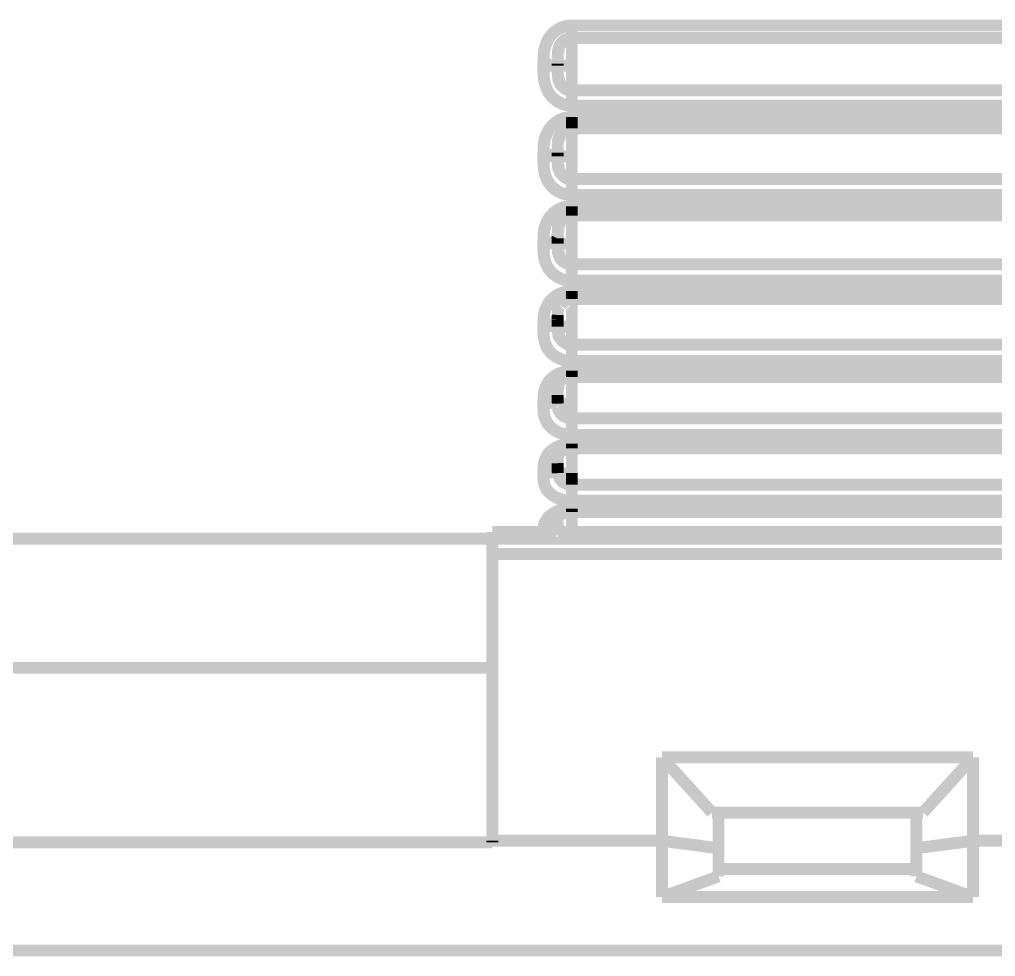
# Model space of a CAD drawing. Extents: x 0.54 to 10.46, y 0.74 to 7.76.
# Drawn here: x 7.1353 to 7.362, y 4.4788 to 4.6966 of the extents above; entities that cross this region are included whole.
import ezdxf

# ---------------------------------------------------------------- set-up
doc = ezdxf.new("R2010")
doc.units = 0
doc.layers.get('0').update_dxf_attribs({"linetype": 'CONTINUOUS'})

msp = doc.modelspace()

# ---------------------------------------------------------------- linework, layer by layer
at = {"color": 0, "const_width": 0.00278}
for points in [[(7.26361, 4.69521), (7.26329, 4.69521), (7.26313, 4.69515), (7.26281, 4.69515), (7.26264, 4.6951), (7.26247, 4.6951), (7.26232, 4.69504), (7.26215, 4.69504), (7.26183, 4.69493), (7.26167, 4.69493), (7.26156, 4.69488), (7.26139, 4.69482), (7.26124, 4.69472), (7.26107, 4.69467), (7.26096, 4.69461), (7.26079, 4.6945), (7.26047, 4.69439), (7.26036, 4.69428), (7.26025, 4.69422), (7.25993, 4.69401), (7.25971, 4.69379), (7.2596, 4.69374), (7.25944, 4.69363), (7.25933, 4.69353), (7.25922, 4.69336), (7.25879, 4.69293), (7.25868, 4.69276), (7.25846, 4.69254), (7.25836, 4.69239), (7.25831, 4.69228), (7.25819, 4.69211), (7.25814, 4.692), (7.25803, 4.69185), (7.25797, 4.69168), (7.25792, 4.69157), (7.25782, 4.6914), (7.25771, 4.69108), (7.25765, 4.69097), (7.25743, 4.69032), (7.25738, 4.69021), (7.25738, 4.69006), (7.25726, 4.68972), (7.25726, 4.68956), (7.25717, 4.68924), (7.25717, 4.68892), (7.25711, 4.68875), (7.25711, 4.68842), (7.25706, 4.68826), (7.25706, 4.68685), (7.257, 4.68668), (7.257, 4.68604), (7.25706, 4.68587)], [(7.3884, 4.69521), (7.26361, 4.69521)], [(7.26361, 4.69228), (7.26361, 4.69521)], [(7.26031, 4.68631), (7.26031, 4.68821), (7.26036, 4.68832), (7.26036, 4.68886), (7.26042, 4.68896), (7.26042, 4.68924), (7.26047, 4.68935), (7.26047, 4.68956), (7.26053, 4.68967), (7.26053, 4.68978), (7.26058, 4.68989), (7.26058, 4.68994), (7.26064, 4.69006), (7.26064, 4.69015), (7.26079, 4.69049), (7.26085, 4.69054), (7.26101, 4.69086), (7.26107, 4.69092), (7.26113, 4.69103), (7.26133, 4.69125), (7.26139, 4.69135), (7.2615, 4.6914), (7.26167, 4.69157), (7.26178, 4.69162), (7.26183, 4.69168), (7.26193, 4.69174), (7.26199, 4.69185), (7.26232, 4.692), (7.26243, 4.692), (7.26264, 4.69211), (7.26275, 4.69211), (7.26286, 4.69217), (7.26292, 4.69217), (7.26303, 4.69222), (7.26351, 4.69222), (7.26361, 4.69228)], [(7.3884, 4.69228), (7.26361, 4.69228)], [(7.26361, 4.69228), (7.26361, 4.68587)], [(7.25706, 4.68587), (7.257, 4.68571), (7.257, 4.68446), (7.25706, 4.68425), (7.25706, 4.68354), (7.25711, 4.68338), (7.25711, 4.683), (7.25717, 4.68283), (7.25717, 4.68267), (7.25722, 4.68251), (7.25722, 4.68229), (7.25732, 4.68197), (7.25732, 4.68181), (7.25738, 4.68158), (7.25771, 4.68061), (7.25782, 4.68044), (7.25792, 4.68012), (7.25814, 4.67979), (7.25819, 4.67964), (7.25831, 4.67953), (7.25851, 4.67919), (7.25862, 4.6791), (7.25885, 4.67876), (7.25933, 4.67828), (7.2595, 4.67817), (7.2596, 4.67806), (7.25976, 4.67796), (7.25988, 4.67785), (7.26036, 4.67751), (7.26047, 4.6774), (7.26069, 4.67736), (7.26079, 4.67725), (7.26096, 4.67719), (7.26118, 4.67708), (7.26133, 4.67703), (7.26144, 4.67697), (7.26167, 4.67692), (7.26215, 4.67676), (7.26237, 4.67676), (7.26253, 4.67671), (7.26269, 4.67671), (7.26292, 4.67665), (7.26307, 4.67665), (7.26324, 4.6766), (7.26361, 4.6766)], [(7.25706, 4.68587), (7.25814, 4.68587), (7.25819, 4.68593), (7.25896, 4.68593), (7.259, 4.68599), (7.25917, 4.68599), (7.25917, 4.68599), (7.25928, 4.68599), (7.25928, 4.68599), (7.25944, 4.68599), (7.25944, 4.68604), (7.25956, 4.68604), (7.25956, 4.68604), (7.25956, 4.68604), (7.2596, 4.68604), (7.2596, 4.68604), (7.2596, 4.68604), (7.25971, 4.68604), (7.25971, 4.68604), (7.25971, 4.68608), (7.25982, 4.68608), (7.25982, 4.68608), (7.25982, 4.68608), (7.25988, 4.68608), (7.25988, 4.68608), (7.25999, 4.68608), (7.25999, 4.68608), (7.26004, 4.68614), (7.26004, 4.68614), (7.26004, 4.68614), (7.26014, 4.68614), (7.26014, 4.68614), (7.26014, 4.68614), (7.26019, 4.68619), (7.26019, 4.68619), (7.26019, 4.68619), (7.26025, 4.68619), (7.26025, 4.68619), (7.26025, 4.68625), (7.26031, 4.68631), (7.26031, 4.68631)], [(7.26031, 4.68587), (7.26031, 4.68631)], [(7.26361, 4.68012), (7.26318, 4.68012), (7.26307, 4.68018), (7.26286, 4.68018), (7.26275, 4.68024), (7.26269, 4.68024), (7.26247, 4.68033), (7.26237, 4.68033), (7.26226, 4.68039), (7.26221, 4.68044), (7.26199, 4.68056), (7.26193, 4.68061), (7.26172, 4.68072), (7.26144, 4.68099), (7.26139, 4.6811), (7.26129, 4.68115), (7.26124, 4.68126), (7.26101, 4.68147), (7.26101, 4.68158), (7.26096, 4.68169), (7.2609, 4.68175), (7.26074, 4.68207), (7.26069, 4.68213), (7.26064, 4.68224), (7.26064, 4.68235), (7.26058, 4.68246), (7.26058, 4.68257), (7.26053, 4.68261), (7.26053, 4.68272), (7.26047, 4.68283), (7.26047, 4.68306), (7.26042, 4.68317), (7.26042, 4.68349), (7.26036, 4.6836), (7.26036, 4.68419), (7.26031, 4.68431), (7.26031, 4.68587)], [(7.26361, 4.68587), (7.26031, 4.68587)], [(7.26361, 4.68587), (7.26361, 4.68007)], [(7.26361, 4.6766), (7.26361, 4.68012)], [(7.26361, 4.68012), (7.3884, 4.68012)], [(7.26361, 4.6766), (7.3884, 4.6766)], [(7.26361, 4.67393), (7.26346, 4.67393), (7.26329, 4.67389), (7.26281, 4.67389), (7.26264, 4.67383), (7.26247, 4.67383), (7.26232, 4.67378), (7.26215, 4.67378), (7.26167, 4.67361), (7.26156, 4.67356), (7.26107, 4.67339), (7.26096, 4.67333), (7.26079, 4.67329), (7.26064, 4.67318), (7.26047, 4.67312), (7.26036, 4.67301), (7.26025, 4.67296), (7.25993, 4.67275), (7.25982, 4.67269), (7.2596, 4.67247), (7.25944, 4.67236), (7.2589, 4.67182), (7.25879, 4.67165), (7.25857, 4.67144), (7.25846, 4.67128), (7.25836, 4.67117), (7.25831, 4.67106), (7.25819, 4.6709), (7.25814, 4.67074), (7.25803, 4.67063), (7.25797, 4.67046), (7.25792, 4.67036), (7.25782, 4.67019), (7.25776, 4.67003), (7.25771, 4.66992), (7.2576, 4.6696), (7.25754, 4.66949), (7.25738, 4.669), (7.25738, 4.66883), (7.25732, 4.66872), (7.25726, 4.66857), (7.25726, 4.6684), (7.25717, 4.66808), (7.25717, 4.66775), (7.25711, 4.66764), (7.25711, 4.66732), (7.25706, 4.66715), (7.25706, 4.66575), (7.257, 4.66558), (7.257, 4.66493), (7.25706, 4.66482)], [(7.3884, 4.67393), (7.26361, 4.67393)], [(7.26361, 4.67133), (7.26361, 4.67393)], [(7.26031, 4.66564), (7.26031, 4.66749), (7.26036, 4.66758), (7.26036, 4.66808), (7.26042, 4.66818), (7.26042, 4.66846), (7.26047, 4.66857), (7.26047, 4.66872), (7.26053, 4.66883), (7.26053, 4.66894), (7.26058, 4.66906), (7.26058, 4.66917), (7.26064, 4.66922), (7.26064, 4.66932), (7.26069, 4.66943), (7.26074, 4.66949), (7.2609, 4.66982), (7.26096, 4.66986), (7.26101, 4.66997), (7.26107, 4.67003), (7.26113, 4.67014), (7.26133, 4.67036), (7.26139, 4.67046), (7.26161, 4.67057), (7.26167, 4.67068), (7.26178, 4.67074), (7.26183, 4.67079), (7.26193, 4.67085), (7.26199, 4.6709), (7.26253, 4.67117), (7.26264, 4.67117), (7.26275, 4.67122), (7.26286, 4.67122), (7.26292, 4.67128), (7.26329, 4.67128), (7.2634, 4.67133), (7.26361, 4.67133)], [(7.3884, 4.67133), (7.26361, 4.67133)], [(7.26361, 4.67133), (7.26361, 4.66482)], [(7.25706, 4.66482), (7.25814, 4.66482), (7.25819, 4.66488), (7.25857, 4.66488), (7.25862, 4.66493), (7.25896, 4.66493), (7.259, 4.66499), (7.25917, 4.66499), (7.25917, 4.66504), (7.25928, 4.66504), (7.25928, 4.66504), (7.25944, 4.66504), (7.25944, 4.6651), (7.25956, 4.6651), (7.25956, 4.6651), (7.25956, 4.6651), (7.2596, 4.66515), (7.2596, 4.66515), (7.2596, 4.66515), (7.25971, 4.66515), (7.25971, 4.66515), (7.25971, 4.66521), (7.25982, 4.66521), (7.25982, 4.66521), (7.25982, 4.66521), (7.25988, 4.66525), (7.25988, 4.66525), (7.25988, 4.66525), (7.25999, 4.66525), (7.25999, 4.66525), (7.25999, 4.66525), (7.26004, 4.66531), (7.26004, 4.66531), (7.26014, 4.66536), (7.26014, 4.66536), (7.26019, 4.66542), (7.26019, 4.66542), (7.26019, 4.66542), (7.26025, 4.66547), (7.26025, 4.66547), (7.26025, 4.66547), (7.26025, 4.66558), (7.26025, 4.66558), (7.26025, 4.66558), (7.26031, 4.66564), (7.26031, 4.66564)], [(7.26031, 4.66482), (7.26031, 4.66564)], [(7.25706, 4.66482), (7.257, 4.66461), (7.257, 4.66357), (7.25706, 4.66342), (7.25706, 4.66254), (7.25711, 4.66238), (7.25711, 4.662), (7.25717, 4.66183), (7.25717, 4.66168), (7.25722, 4.66151), (7.25722, 4.66135), (7.25726, 4.66118), (7.25732, 4.66097), (7.25732, 4.66081), (7.25771, 4.65967), (7.25782, 4.6595), (7.25792, 4.65918), (7.25803, 4.65907), (7.25814, 4.6589), (7.25819, 4.65875), (7.25831, 4.65858), (7.2584, 4.65847), (7.25851, 4.65831), (7.25862, 4.65821), (7.25874, 4.65804), (7.25885, 4.65793), (7.25896, 4.65776), (7.25906, 4.65767), (7.25922, 4.65756), (7.2596, 4.65717), (7.25976, 4.65712), (7.25988, 4.65696), (7.26004, 4.6569), (7.26036, 4.65668), (7.26079, 4.65647), (7.26096, 4.65636), (7.26118, 4.65631), (7.26133, 4.65619), (7.26144, 4.65614), (7.26167, 4.65608), (7.26183, 4.65603), (7.26199, 4.65603), (7.26215, 4.65597), (7.26237, 4.65593), (7.26253, 4.65593), (7.26269, 4.65587), (7.26292, 4.65587), (7.26307, 4.65582), (7.26361, 4.65582)], [(7.26361, 4.6595), (7.26324, 4.6595), (7.26313, 4.65956), (7.26292, 4.65956), (7.26281, 4.65961), (7.26275, 4.65961), (7.26264, 4.65967), (7.26253, 4.65967), (7.26247, 4.65972), (7.26237, 4.65978), (7.26226, 4.65978), (7.26215, 4.65983), (7.2621, 4.65989), (7.26199, 4.65994), (7.26193, 4.66), (7.26183, 4.66004), (7.26178, 4.6601), (7.26167, 4.66015), (7.26113, 4.66069), (7.26107, 4.66081), (7.26101, 4.66086), (7.26096, 4.66097), (7.2609, 4.66103), (7.2609, 4.66114), (7.26085, 4.66124), (7.26079, 4.66129), (7.26074, 4.6614), (7.26074, 4.66151), (7.26069, 4.66157), (7.26058, 4.66178), (7.26058, 4.66189), (7.26053, 4.66194), (7.26053, 4.66217), (7.26047, 4.66222), (7.26047, 4.66233), (7.26042, 4.66243), (7.26042, 4.66282), (7.26036, 4.66292), (7.26036, 4.66363), (7.26031, 4.66374), (7.26031, 4.66482)], [(7.26361, 4.66482), (7.26031, 4.66482)], [(7.26361, 4.66482), (7.26361, 4.6595)], [(7.26361, 4.65582), (7.26361, 4.6595)], [(7.26361, 4.6595), (7.3884, 4.6595)], [(7.26361, 4.65582), (7.3884, 4.65582)], [(7.26361, 4.65321), (7.26329, 4.65321), (7.26313, 4.65315), (7.26264, 4.65315), (7.26247, 4.6531), (7.26232, 4.6531), (7.26199, 4.653), (7.26183, 4.653), (7.26167, 4.65294), (7.26156, 4.65289), (7.26107, 4.65272), (7.26096, 4.65261), (7.26047, 4.65246), (7.26036, 4.65235), (7.26025, 4.65229), (7.2601, 4.65218), (7.25993, 4.65213), (7.2596, 4.65181), (7.25944, 4.65169), (7.25933, 4.65164), (7.25922, 4.65147), (7.25857, 4.65082), (7.25846, 4.65067), (7.25836, 4.65056), (7.25831, 4.65044), (7.25819, 4.65028), (7.25814, 4.65018), (7.25803, 4.65007), (7.25792, 4.64974), (7.25782, 4.64963), (7.25776, 4.64947), (7.25771, 4.64936), (7.25765, 4.64919), (7.2576, 4.64908), (7.25749, 4.64876), (7.25743, 4.64865), (7.25738, 4.64849), (7.25738, 4.64833), (7.25732, 4.64822), (7.25726, 4.64806), (7.25726, 4.64789), (7.25722, 4.64774), (7.25717, 4.64763), (7.25717, 4.64729), (7.25711, 4.64714), (7.25711, 4.64686), (7.25706, 4.64671), (7.25706, 4.64535), (7.257, 4.64518), (7.257, 4.64458), (7.25706, 4.64447)], [(7.3884, 4.65321), (7.26361, 4.65321)], [(7.26361, 4.65093), (7.26357, 4.65093), (7.26346, 4.65093), (7.26346, 4.65093), (7.26346, 4.65093), (7.26335, 4.65088), (7.26335, 4.65088), (7.26335, 4.65088), (7.26324, 4.65088), (7.26324, 4.65088), (7.26324, 4.65088), (7.26313, 4.65088), (7.26313, 4.65088), (7.26313, 4.65088), (7.26297, 4.65088), (7.26297, 4.65088), (7.26286, 4.65088), (7.26286, 4.65088), (7.26275, 4.65082), (7.26275, 4.65082), (7.26275, 4.65082), (7.26264, 4.65082), (7.26264, 4.65082), (7.26253, 4.65082), (7.26247, 4.65082), (7.26243, 4.65076), (7.26243, 4.65076), (7.26232, 4.65072), (7.26226, 4.65072), (7.26215, 4.65067), (7.26215, 4.65067), (7.26215, 4.65067), (7.2621, 4.65061), (7.2621, 4.65061), (7.2621, 4.65061), (7.26199, 4.65056), (7.26199, 4.65056), (7.26199, 4.65056), (7.26187, 4.6505), (7.26187, 4.6505), (7.26178, 4.65044), (7.26172, 4.65044), (7.26167, 4.65039), (7.26167, 4.65039), (7.26156, 4.65028), (7.26156, 4.65028), (7.2615, 4.65022), (7.2615, 4.65022), (7.26144, 4.65022), (7.26139, 4.65012), (7.26139, 4.65012)], [(7.2621, 4.65067), (7.26221, 4.65072), (7.26221, 4.65072), (7.26232, 4.65076), (7.26232, 4.65076), (7.26237, 4.65076), (7.26237, 4.65082), (7.26247, 4.65082), (7.26247, 4.65082), (7.26247, 4.65082), (7.26253, 4.65088), (7.26253, 4.65088), (7.26253, 4.65088), (7.26264, 4.65088), (7.26264, 4.65088), (7.26264, 4.65088), (7.26269, 4.65093), (7.26269, 4.65093), (7.26269, 4.65093), (7.26281, 4.65099), (7.26281, 4.65099), (7.26281, 4.65099), (7.26292, 4.65099), (7.26292, 4.65099), (7.26292, 4.65099), (7.26303, 4.65099), (7.26303, 4.65099), (7.26303, 4.65099), (7.26307, 4.65104), (7.26307, 4.65104), (7.26307, 4.65104), (7.26318, 4.65104), (7.26318, 4.65104), (7.26318, 4.6511), (7.26329, 4.6511), (7.26329, 4.6511), (7.26329, 4.6511), (7.2634, 4.6511), (7.2634, 4.6511), (7.2634, 4.65115), (7.26351, 4.65115), (7.26351, 4.65115), (7.26361, 4.65115)], [(7.26361, 4.65104), (7.3884, 4.65104)], [(7.26361, 4.65104), (7.26361, 4.64447)], [(7.26031, 4.64572), (7.26042, 4.64806)], [(7.2601, 4.64524), (7.2601, 4.64524), (7.2601, 4.64535), (7.2601, 4.64535), (7.26014, 4.64546), (7.26014, 4.64546), (7.26014, 4.64556), (7.26014, 4.64556), (7.26014, 4.64556), (7.26019, 4.64567), (7.26019, 4.64567), (7.26019, 4.64578), (7.26019, 4.64583), (7.26019, 4.64594), (7.26019, 4.64594), (7.26019, 4.646), (7.26025, 4.64606), (7.26025, 4.64606), (7.26025, 4.64606), (7.26025, 4.64615), (7.26025, 4.64615), (7.26025, 4.64615), (7.26025, 4.64626), (7.26025, 4.64626), (7.26025, 4.64626), (7.26031, 4.64638), (7.26031, 4.64638), (7.26031, 4.64649), (7.26031, 4.64649), (7.26031, 4.6466), (7.26031, 4.6466), (7.26031, 4.6466), (7.26031, 4.64671), (7.26031, 4.64671), (7.26031, 4.64681), (7.26031, 4.64681), (7.26031, 4.64692), (7.26031, 4.64692), (7.26031, 4.64703)], [(7.2601, 4.64524), (7.26031, 4.64572)], [(7.26031, 4.64447), (7.26031, 4.64572)], [(7.26042, 4.64621), (7.26042, 4.64611), (7.26042, 4.64611), (7.26042, 4.646), (7.26042, 4.646), (7.26042, 4.646), (7.26047, 4.64589), (7.26047, 4.64589), (7.26047, 4.64583), (7.26047, 4.64583), (7.26047, 4.64572), (7.26047, 4.64572), (7.26047, 4.64561), (7.26047, 4.64561), (7.26047, 4.64551), (7.26047, 4.64551), (7.26047, 4.64551), (7.26047, 4.6454), (7.26047, 4.6454), (7.26047, 4.64529), (7.26047, 4.64529), (7.26053, 4.64518), (7.26053, 4.64518), (7.26053, 4.64518), (7.26053, 4.64507), (7.26053, 4.64507), (7.26053, 4.64507), (7.26053, 4.64492), (7.26053, 4.64492), (7.26053, 4.64481), (7.26053, 4.64481), (7.26053, 4.64469), (7.26053, 4.64469), (7.26053, 4.64469), (7.26058, 4.64458), (7.26058, 4.64458), (7.26058, 4.64458), (7.26058, 4.64447), (7.26058, 4.64447)], [(7.25706, 4.64447), (7.257, 4.64432), (7.257, 4.64328), (7.25706, 4.64312), (7.25706, 4.64231), (7.25711, 4.64214), (7.25711, 4.64182), (7.25717, 4.64165), (7.25717, 4.6415), (7.25722, 4.64133), (7.25722, 4.64117), (7.25732, 4.64085), (7.25732, 4.64068), (7.25765, 4.63971), (7.25771, 4.6396), (7.25782, 4.63943), (7.25792, 4.63911), (7.25803, 4.639), (7.25814, 4.63883), (7.25819, 4.63867), (7.25831, 4.63857), (7.2584, 4.6384), (7.25851, 4.63829), (7.25862, 4.63813), (7.25885, 4.63792), (7.25896, 4.63775), (7.25906, 4.63764), (7.25922, 4.63753), (7.25933, 4.63743), (7.2595, 4.63732), (7.2596, 4.63721), (7.25976, 4.6371), (7.25988, 4.63699), (7.26004, 4.63693), (7.26036, 4.63672), (7.26079, 4.6365), (7.26096, 4.63639), (7.26118, 4.63633), (7.26133, 4.63629), (7.26144, 4.63624), (7.26167, 4.63618), (7.26199, 4.63607), (7.26215, 4.63607), (7.26237, 4.63601), (7.26253, 4.63596), (7.26292, 4.63596), (7.26307, 4.6359), (7.26361, 4.6359)], [(7.26361, 4.64447), (7.26031, 4.64447)], [(7.26361, 4.63971), (7.26324, 4.63971), (7.26313, 4.63976), (7.26286, 4.63976), (7.26275, 4.63981), (7.26269, 4.63981), (7.26258, 4.63986), (7.26253, 4.63986), (7.26232, 4.63997), (7.26226, 4.63997), (7.26215, 4.64003), (7.26204, 4.64014), (7.26193, 4.64019), (7.26187, 4.64019), (7.26178, 4.64025), (7.26172, 4.64031), (7.26161, 4.64035), (7.2615, 4.64046), (7.26144, 4.64057), (7.26133, 4.64068), (7.26124, 4.64074), (7.26118, 4.64085), (7.26101, 4.641), (7.26101, 4.64111), (7.26096, 4.64117), (7.2609, 4.64128), (7.26085, 4.64133), (7.26079, 4.64144), (7.26079, 4.6415), (7.26074, 4.6416), (7.26069, 4.64165), (7.26064, 4.64176), (7.26064, 4.64182), (7.26058, 4.64193), (7.26058, 4.64204), (7.26053, 4.64208), (7.26053, 4.64225), (7.26047, 4.64236), (7.26047, 4.64247), (7.26042, 4.64253), (7.26042, 4.64301), (7.26036, 4.64307), (7.26036, 4.64388), (7.26031, 4.64399), (7.26031, 4.64447)], [(7.26361, 4.64447), (7.26361, 4.63971)], [(7.26361, 4.63971), (7.3884, 4.63971)], [(7.26361, 4.6359), (7.26361, 4.63971)], [(7.26361, 4.6359), (7.3884, 4.6359)], [(7.26361, 4.63346), (7.26346, 4.63346), (7.26329, 4.6334), (7.26297, 4.6334), (7.26281, 4.63336), (7.26247, 4.63336), (7.26232, 4.63331), (7.26215, 4.63331), (7.26183, 4.63319), (7.26167, 4.63319), (7.26156, 4.63314), (7.26107, 4.63297), (7.26096, 4.63292), (7.26079, 4.63286), (7.26064, 4.63276), (7.26047, 4.63271), (7.26036, 4.63265), (7.26025, 4.63254), (7.2601, 4.63243), (7.25993, 4.63238), (7.25982, 4.63226), (7.25971, 4.63222), (7.2596, 4.63211), (7.25944, 4.632), (7.25933, 4.63189), (7.25922, 4.63183), (7.25846, 4.63108), (7.25836, 4.63092), (7.25831, 4.63081), (7.25819, 4.63069), (7.25814, 4.63058), (7.25803, 4.63043), (7.25792, 4.63021), (7.25782, 4.63004), (7.25776, 4.62993), (7.25771, 4.62978), (7.25765, 4.62967), (7.2576, 4.6295), (7.25749, 4.62929), (7.25738, 4.62896), (7.25738, 4.62885), (7.25732, 4.62869), (7.25726, 4.62858), (7.25726, 4.62842), (7.25722, 4.62831), (7.25717, 4.62815), (7.25717, 4.62788), (7.25711, 4.62771), (7.25711, 4.62744), (7.25706, 4.62728), (7.25706, 4.62603), (7.257, 4.62587), (7.257, 4.62532), (7.25706, 4.62517)], [(7.26079, 4.63015), (7.26079, 4.63015), (7.26085, 4.63026), (7.26085, 4.63026), (7.26085, 4.63032), (7.26096, 4.63037), (7.26096, 4.63037), (7.26096, 4.63037), (7.26101, 4.63049), (7.26101, 4.63049), (7.26101, 4.63049), (7.26107, 4.63053), (7.26107, 4.63053), (7.26107, 4.63058), (7.26113, 4.63064), (7.26113, 4.63064), (7.26113, 4.63069), (7.26124, 4.63069), (7.26124, 4.63069), (7.26129, 4.63081), (7.26129, 4.63086), (7.26139, 4.63092), (7.26139, 4.63092), (7.2615, 4.63097), (7.2615, 4.63103), (7.26161, 4.63103), (7.26161, 4.63103), (7.26172, 4.63113), (7.26172, 4.63118), (7.26183, 4.63118), (7.26183, 4.63118), (7.26193, 4.63124), (7.26199, 4.63129), (7.26204, 4.63129), (7.2621, 4.63135), (7.26221, 4.63135), (7.26232, 4.63146), (7.26237, 4.63146), (7.26243, 4.63151), (7.26258, 4.63151), (7.26269, 4.63157), (7.26281, 4.63157), (7.26292, 4.63162), (7.26313, 4.63162), (7.26324, 4.63167), (7.26346, 4.63167), (7.26351, 4.63172), (7.26361, 4.63172)], [(7.3884, 4.63346), (7.26361, 4.63346)], [(7.26361, 4.63162), (7.3884, 4.63162)], [(7.26079, 4.63015), (7.26079, 4.63021), (7.26085, 4.63026), (7.26085, 4.63026), (7.26085, 4.63026), (7.2609, 4.63032), (7.2609, 4.63032), (7.2609, 4.63032), (7.2609, 4.63037), (7.2609, 4.63037), (7.2609, 4.63037), (7.26096, 4.63043), (7.26096, 4.63043), (7.26096, 4.63043), (7.26101, 4.63049), (7.26101, 4.63049), (7.26101, 4.63053), (7.26113, 4.63058), (7.26113, 4.63058), (7.26113, 4.63058), (7.26118, 4.63064), (7.26118, 4.63064), (7.26118, 4.63069), (7.26124, 4.63075), (7.26124, 4.63075), (7.26124, 4.63075), (7.26129, 4.63081), (7.26129, 4.63081)], [(7.2601, 4.62625), (7.2601, 4.62625), (7.2601, 4.62636), (7.2601, 4.62636), (7.2601, 4.62642), (7.26014, 4.62646), (7.26014, 4.62646), (7.26014, 4.62657), (7.26014, 4.62657), (7.26019, 4.62668), (7.26019, 4.62668), (7.26019, 4.62668), (7.26019, 4.62679), (7.26019, 4.62679), (7.26019, 4.62679), (7.26019, 4.6269), (7.26019, 4.6269), (7.26019, 4.62696), (7.26025, 4.62701), (7.26025, 4.62701), (7.26025, 4.62711), (7.26025, 4.62711), (7.26025, 4.62722), (7.26025, 4.62722), (7.26025, 4.62722), (7.26031, 4.62733), (7.26031, 4.62733), (7.26031, 4.6275), (7.26031, 4.6275), (7.26031, 4.62761), (7.26031, 4.62761), (7.26031, 4.62761), (7.26031, 4.62771), (7.26031, 4.62771), (7.26031, 4.62782), (7.26031, 4.62782), (7.26031, 4.62793), (7.26031, 4.62793), (7.26031, 4.62804)], [(7.2601, 4.62625), (7.26031, 4.62685)], [(7.26031, 4.62685), (7.26036, 4.62793)], [(7.26031, 4.62517), (7.26031, 4.62685)], [(7.25706, 4.62517), (7.257, 4.62506), (7.257, 4.62408), (7.25706, 4.62397), (7.25706, 4.62315), (7.25711, 4.62299), (7.25711, 4.62272), (7.25717, 4.62256), (7.25717, 4.6224), (7.25722, 4.62224), (7.25722, 4.62207), (7.25726, 4.62196), (7.25732, 4.62181), (7.25732, 4.62164), (7.25738, 4.62147), (7.25743, 4.62136), (7.25754, 4.62104), (7.2576, 4.62093), (7.25771, 4.62061), (7.25782, 4.6205), (7.25792, 4.62017), (7.25814, 4.61996), (7.25819, 4.61979), (7.25831, 4.61968), (7.2584, 4.61951), (7.25874, 4.61919), (7.25885, 4.61903), (7.25906, 4.61882), (7.25922, 4.61871), (7.25933, 4.6186), (7.2595, 4.61849), (7.2596, 4.61843), (7.25976, 4.61833), (7.25988, 4.61822), (7.26004, 4.61817), (7.26019, 4.61806), (7.26036, 4.618), (7.26047, 4.61789), (7.26069, 4.61783), (7.26079, 4.61774), (7.26096, 4.61768), (7.26118, 4.61762), (7.26133, 4.61757), (7.26144, 4.61751), (7.26167, 4.61746), (7.26183, 4.6174), (7.26199, 4.6174), (7.26215, 4.61735), (7.26237, 4.61729), (7.26253, 4.61729), (7.26269, 4.61724), (7.26324, 4.61724), (7.2634, 4.61719), (7.26361, 4.61719)], [(7.26361, 4.62517), (7.26031, 4.62517)], [(7.26361, 4.62104), (7.26351, 4.62104), (7.2634, 4.6211), (7.26303, 4.6211), (7.26292, 4.62115), (7.26275, 4.62115), (7.26269, 4.62121), (7.26258, 4.62121), (7.26253, 4.62125), (7.26243, 4.62125), (7.26237, 4.62131), (7.26226, 4.62131), (7.26215, 4.62142), (7.26204, 4.62147), (7.26199, 4.62147), (7.26187, 4.62153), (7.26178, 4.62164), (7.26167, 4.62164), (7.26133, 4.62196), (7.26124, 4.62213), (7.26101, 4.62235), (7.26096, 4.62244), (7.2609, 4.6225), (7.2609, 4.62256), (7.26085, 4.62267), (7.26079, 4.62272), (7.26079, 4.62278), (7.26074, 4.62283), (7.26069, 4.62294), (7.26069, 4.62299), (7.26064, 4.6231), (7.26058, 4.62315), (7.26058, 4.62332), (7.26053, 4.62337), (7.26053, 4.62349), (7.26047, 4.62354), (7.26047, 4.62369), (7.26042, 4.62381), (7.26042, 4.62429), (7.26036, 4.62435), (7.26036, 4.62511), (7.26031, 4.62517)], [(7.26361, 4.62517), (7.26361, 4.62104)], [(7.26361, 4.62104), (7.3884, 4.62104)], [(7.26361, 4.61719), (7.26361, 4.62104)], [(7.26361, 4.61719), (7.3884, 4.61719)], [(7.26361, 4.6149), (7.26297, 4.6149), (7.26281, 4.61486), (7.26247, 4.61486), (7.26232, 4.61481), (7.26215, 4.61481), (7.26199, 4.61475), (7.26183, 4.61475), (7.26167, 4.61469), (7.26156, 4.61464), (7.26107, 4.61447), (7.26096, 4.61442), (7.26047, 4.61426), (7.26036, 4.61415), (7.26025, 4.6141), (7.2601, 4.61404), (7.25993, 4.61393), (7.25982, 4.61388), (7.25971, 4.61376), (7.2596, 4.61372), (7.25944, 4.61361), (7.25933, 4.6135), (7.25922, 4.61344), (7.25879, 4.61301), (7.25868, 4.61296), (7.25857, 4.61279), (7.25846, 4.61274), (7.25836, 4.61263), (7.25831, 4.61253), (7.25819, 4.61236), (7.25814, 4.61225), (7.25803, 4.61214), (7.25792, 4.61193), (7.25782, 4.61182), (7.25776, 4.61165), (7.2576, 4.61133), (7.25754, 4.61117), (7.25743, 4.61094), (7.25738, 4.61079), (7.25738, 4.61068), (7.25732, 4.61057), (7.25726, 4.6104), (7.25726, 4.61029), (7.25722, 4.61019), (7.25717, 4.61003), (7.25717, 4.60975), (7.25711, 4.60965), (7.25711, 4.60938), (7.25706, 4.60926), (7.25706, 4.60807), (7.257, 4.60796), (7.257, 4.60742), (7.25706, 4.60732)], [(7.2601, 4.60861), (7.2601, 4.60867), (7.26004, 4.60878), (7.26004, 4.60921), (7.25999, 4.60926), (7.25999, 4.61089), (7.26004, 4.611), (7.26004, 4.61117), (7.2601, 4.61122), (7.2601, 4.61133), (7.26014, 4.61143), (7.26014, 4.61149), (7.26019, 4.6116), (7.26025, 4.61165), (7.26031, 4.61176), (7.26031, 4.61182), (7.26036, 4.61193), (7.26042, 4.61199), (7.26047, 4.61208), (7.26053, 4.61214), (7.26058, 4.61225), (7.26069, 4.61231), (7.26074, 4.61242), (7.26085, 4.61247), (7.2609, 4.61253), (7.26096, 4.61263), (7.26107, 4.61268), (7.26113, 4.61274), (7.26124, 4.61279), (7.26133, 4.6129), (7.26156, 4.61301), (7.26161, 4.61307), (7.26193, 4.61322), (7.26204, 4.61322), (7.26226, 4.61333), (7.26243, 4.61333), (7.26264, 4.61344), (7.26286, 4.61344), (7.26297, 4.6135), (7.26346, 4.6135), (7.26361, 4.61356)], [(7.3884, 4.6149), (7.26361, 4.6149)], [(7.26361, 4.6135), (7.3884, 4.6135)], [(7.2601, 4.60861), (7.26031, 4.60932)], [(7.26036, 4.60732), (7.26031, 4.60932)], [(7.25706, 4.60732), (7.257, 4.60721), (7.257, 4.60633), (7.25706, 4.60618), (7.25706, 4.60547), (7.25711, 4.60536), (7.25711, 4.60504), (7.25717, 4.60493), (7.25717, 4.60476), (7.25722, 4.60465), (7.25722, 4.60449), (7.25726, 4.60439), (7.25732, 4.60422), (7.25732, 4.60406), (7.25738, 4.60394), (7.25743, 4.60379), (7.25754, 4.60357), (7.2576, 4.6034), (7.25765, 4.60331), (7.25771, 4.60314), (7.25782, 4.60303), (7.25786, 4.60292), (7.25792, 4.60275), (7.25814, 4.60254), (7.25819, 4.60243), (7.25831, 4.60226), (7.25906, 4.60151), (7.25922, 4.60146), (7.25933, 4.60135), (7.2595, 4.60124), (7.2596, 4.60113), (7.25976, 4.60107), (7.25988, 4.60097), (7.26004, 4.60092), (7.26019, 4.60081), (7.26036, 4.60075), (7.26079, 4.60053), (7.26096, 4.60047), (7.26118, 4.60042), (7.26133, 4.60037), (7.26144, 4.60032), (7.26167, 4.60026), (7.26183, 4.60026), (7.26215, 4.60015), (7.26253, 4.60015), (7.26269, 4.6001), (7.26324, 4.6001), (7.2634, 4.60004), (7.26361, 4.60004)], [(7.26036, 4.60732), (7.26361, 4.60732)], [(7.26361, 4.60389), (7.26324, 4.60389), (7.26313, 4.60394), (7.26292, 4.60394), (7.26281, 4.604), (7.26269, 4.604), (7.26258, 4.60406), (7.26247, 4.60406), (7.26237, 4.60411), (7.26232, 4.60411), (7.26221, 4.60417), (7.26215, 4.60422), (7.2621, 4.60422), (7.26204, 4.60428), (7.26199, 4.60428), (7.26187, 4.60433), (7.26178, 4.60444), (7.26172, 4.60444), (7.26167, 4.60449), (7.26156, 4.60454), (7.26156, 4.60454), (7.2615, 4.6046), (7.26144, 4.60465), (7.26133, 4.60471), (7.26133, 4.60471), (7.26133, 4.60471), (7.26124, 4.60482), (7.26124, 4.60482), (7.26118, 4.60487), (7.26118, 4.60493), (7.26118, 4.60493), (7.26113, 4.60499), (7.26107, 4.60504), (7.26107, 4.60504), (7.26101, 4.60508), (7.26096, 4.60514), (7.26096, 4.60514), (7.26096, 4.60514), (7.2609, 4.60525), (7.2609, 4.60525), (7.26085, 4.60531), (7.26085, 4.60542), (7.26085, 4.60542), (7.26074, 4.60553), (7.26074, 4.60558), (7.26069, 4.60563), (7.26069, 4.60568), (7.26064, 4.60579), (7.26064, 4.60585), (7.26058, 4.6059), (7.26058, 4.60596), (7.26053, 4.60607), (7.26053, 4.60618), (7.26047, 4.60622), (7.26047, 4.60644), (7.26042, 4.60656), (7.26042, 4.60693), (7.26036, 4.60704), (7.26036, 4.60732)], [(7.26361, 4.60732), (7.26361, 4.60389)], [(7.26361, 4.60389), (7.3884, 4.60389)], [(7.26361, 4.60004), (7.26361, 4.60389)], [(7.26361, 4.60004), (7.3884, 4.60004)], [(7.26361, 4.59799), (7.26313, 4.59799), (7.26297, 4.59793), (7.26247, 4.59793), (7.26232, 4.59787), (7.26215, 4.59787), (7.26199, 4.59782), (7.26183, 4.59782), (7.26167, 4.59776), (7.26156, 4.59771), (7.26139, 4.59771), (7.26107, 4.5976), (7.26096, 4.59754), (7.26047, 4.59739), (7.26036, 4.59728), (7.26025, 4.59722), (7.25993, 4.59711), (7.25982, 4.59706), (7.25971, 4.59694), (7.2596, 4.5969), (7.25944, 4.59679), (7.25933, 4.59674), (7.25922, 4.59663), (7.25911, 4.59657), (7.2589, 4.59636), (7.25879, 4.59631), (7.25846, 4.59597), (7.25836, 4.59592), (7.25831, 4.59581), (7.25819, 4.59571), (7.25814, 4.5956), (7.25803, 4.59549), (7.25792, 4.59526), (7.25782, 4.59517), (7.25738, 4.59429), (7.25738, 4.59418), (7.25726, 4.59397), (7.25726, 4.59381), (7.25717, 4.59358), (7.25717, 4.59337), (7.25711, 4.59326), (7.25711, 4.59304), (7.25706, 4.59289), (7.25706, 4.59185), (7.257, 4.59174), (7.257, 4.59131), (7.25706, 4.59115)], [(7.3884, 4.59799), (7.26361, 4.59799)], [(7.2601, 4.59261), (7.2601, 4.59272), (7.26004, 4.59278), (7.26004, 4.5931), (7.25999, 4.59315), (7.25999, 4.59358), (7.25993, 4.59369), (7.25993, 4.59446), (7.25999, 4.59457), (7.25999, 4.59478), (7.26004, 4.59483), (7.26004, 4.595), (7.26014, 4.59511), (7.26014, 4.59521), (7.26025, 4.59532), (7.26031, 4.59543), (7.26036, 4.59549), (7.26036, 4.59554), (7.26042, 4.59565), (7.26053, 4.59571), (7.26085, 4.59603), (7.26096, 4.59608), (7.26118, 4.59631), (7.26139, 4.5964), (7.2615, 4.5964), (7.26193, 4.59663), (7.26204, 4.59663), (7.26226, 4.59674), (7.26237, 4.59674), (7.26247, 4.59679), (7.26264, 4.59679), (7.26275, 4.59685), (7.26297, 4.59685), (7.26313, 4.5969), (7.26361, 4.5969)], [(7.26031, 4.59347), (7.26031, 4.59462), (7.26036, 4.59472), (7.26036, 4.59511), (7.26042, 4.59517), (7.26042, 4.59526), (7.26042, 4.59532), (7.26047, 4.59538), (7.26047, 4.59538), (7.26053, 4.59554), (7.26064, 4.59576), (7.26074, 4.59586), (7.26074, 4.59597), (7.26085, 4.59608)], [(7.26361, 4.5969), (7.3884, 4.5969)], [(7.2601, 4.59261), (7.26031, 4.59347)], [(7.26036, 4.59115), (7.26031, 4.59347)], [(7.25706, 4.59115), (7.257, 4.59104), (7.257, 4.59028), (7.25706, 4.59017), (7.25706, 4.58951), (7.25711, 4.58942), (7.25711, 4.58914), (7.25717, 4.58903), (7.25717, 4.58892), (7.25722, 4.58876), (7.25722, 4.58865), (7.25732, 4.58843), (7.25732, 4.58826), (7.25749, 4.58794), (7.25754, 4.58778), (7.25771, 4.58746), (7.25782, 4.58735), (7.25792, 4.58713), (7.25814, 4.58692), (7.25819, 4.58681), (7.25851, 4.58649), (7.25862, 4.58643), (7.25896, 4.5861), (7.25906, 4.58604), (7.25922, 4.58594), (7.25933, 4.58589), (7.2595, 4.58578), (7.2596, 4.58572), (7.25976, 4.58561), (7.25988, 4.58556), (7.26004, 4.5855), (7.26019, 4.58539), (7.26036, 4.58535), (7.26047, 4.58529), (7.26069, 4.58524), (7.26079, 4.58518), (7.26096, 4.58513), (7.26118, 4.58507), (7.26133, 4.58501), (7.26144, 4.58496), (7.26167, 4.5849), (7.26183, 4.5849), (7.26199, 4.58485), (7.26215, 4.58485), (7.26237, 4.58479), (7.26269, 4.58479), (7.26292, 4.58475), (7.26361, 4.58475)], [(7.26036, 4.59115), (7.26361, 4.59115)], [(7.26361, 4.58849), (7.26351, 4.58849), (7.2634, 4.58854), (7.26297, 4.58854), (7.26286, 4.5886), (7.26264, 4.5886), (7.26258, 4.58865), (7.26247, 4.58865), (7.26237, 4.58871), (7.26226, 4.58871), (7.26215, 4.58876), (7.2621, 4.58882), (7.26187, 4.58892), (7.26183, 4.58892), (7.26161, 4.58903), (7.2615, 4.58914), (7.26139, 4.58919), (7.26133, 4.58925), (7.26129, 4.58936), (7.26118, 4.58942), (7.26107, 4.58951), (7.26101, 4.58963), (7.26085, 4.58979), (7.26079, 4.5899), (7.26074, 4.58996), (7.26074, 4.59006), (7.26069, 4.59011), (7.26064, 4.59022), (7.26064, 4.59028), (7.26058, 4.59039), (7.26058, 4.59044), (7.26053, 4.59056), (7.26053, 4.59065), (7.26047, 4.59071), (7.26047, 4.59082), (7.26042, 4.59088), (7.26042, 4.59115)], [(7.26361, 4.59115), (7.26361, 4.58849)], [(7.26361, 4.58849), (7.3884, 4.58849)], [(7.26361, 4.58475), (7.26361, 4.58849)], [(7.26361, 4.58475), (7.3884, 4.58475)], [(7.26361, 4.5829), (7.26281, 4.5829), (7.26264, 4.58285), (7.26232, 4.58285), (7.26215, 4.58279), (7.26199, 4.58279), (7.26183, 4.58274), (7.26167, 4.58274), (7.26156, 4.58268), (7.26139, 4.58268), (7.26107, 4.58257), (7.26096, 4.58251), (7.26064, 4.58242), (7.26047, 4.58242), (7.26036, 4.58231), (7.26025, 4.58225), (7.25993, 4.58214), (7.2596, 4.58197), (7.25944, 4.58187), (7.25922, 4.58176), (7.25911, 4.58165), (7.259, 4.5816), (7.2589, 4.58149), (7.25868, 4.58138), (7.25846, 4.58117), (7.25836, 4.58111), (7.25831, 4.581), (7.25819, 4.58094), (7.25814, 4.58083), (7.25797, 4.58068), (7.25792, 4.58057), (7.25782, 4.58046), (7.25776, 4.58035), (7.25771, 4.58029), (7.25754, 4.57997), (7.25749, 4.57992), (7.25738, 4.57969), (7.25738, 4.57958), (7.25726, 4.57937), (7.25726, 4.57932), (7.25717, 4.5791), (7.25717, 4.57889), (7.25711, 4.57878), (7.25711, 4.57861), (7.25706, 4.5785), (7.25706, 4.57758), (7.257, 4.57747), (7.257, 4.5771), (7.25706, 4.57699)], [(7.2601, 4.57867), (7.26004, 4.57878), (7.26004, 4.57878), (7.26004, 4.57889), (7.26004, 4.57889), (7.25999, 4.579), (7.25999, 4.579), (7.25999, 4.5791), (7.25999, 4.5791), (7.25999, 4.57926), (7.25999, 4.57926), (7.25993, 4.57937), (7.25993, 4.57937), (7.25993, 4.57937), (7.25993, 4.57949), (7.25993, 4.57949), (7.25993, 4.57949), (7.25993, 4.57958), (7.25993, 4.57958), (7.25993, 4.57958), (7.25993, 4.57969), (7.25993, 4.57969), (7.25993, 4.58003), (7.25993, 4.58008), (7.25993, 4.58018), (7.25993, 4.58018), (7.25993, 4.58018), (7.25993, 4.58029), (7.25993, 4.58029), (7.25993, 4.58029), (7.25999, 4.5804), (7.25999, 4.5804), (7.25999, 4.5804), (7.26004, 4.58051), (7.26004, 4.58051), (7.26004, 4.58051), (7.2601, 4.58062), (7.2601, 4.58062), (7.26014, 4.58078), (7.26036, 4.581), (7.26036, 4.58106), (7.26047, 4.58111), (7.26047, 4.58111), (7.26058, 4.58122), (7.26069, 4.58128), (7.26074, 4.58132), (7.26085, 4.58138), (7.26096, 4.58149), (7.26139, 4.58171), (7.26144, 4.58171), (7.26178, 4.58187), (7.26187, 4.58187), (7.2621, 4.58197), (7.26221, 4.58197), (7.26237, 4.58203), (7.26258, 4.58203), (7.26269, 4.58208), (7.26307, 4.58208), (7.26324, 4.58214), (7.26361, 4.58214)], [(7.3884, 4.5829), (7.26361, 4.5829)], [(7.26361, 4.58214), (7.3884, 4.58214)], [(7.2601, 4.57867), (7.26031, 4.57958)], [(7.26031, 4.57958), (7.26031, 4.57958), (7.26031, 4.57969), (7.26031, 4.57969), (7.26031, 4.57969), (7.26031, 4.57981), (7.26031, 4.57981), (7.26031, 4.57992), (7.26031, 4.57992), (7.26025, 4.58003), (7.26025, 4.58003), (7.26025, 4.5804), (7.26025, 4.5804), (7.26031, 4.58046), (7.26031, 4.58046), (7.26031, 4.58057), (7.26031, 4.58057), (7.26031, 4.58068), (7.26031, 4.58068), (7.26031, 4.58068), (7.26036, 4.58074), (7.26036, 4.58074), (7.26036, 4.58074), (7.26036, 4.58083), (7.26036, 4.58083), (7.26036, 4.58089), (7.26036, 4.58094), (7.26042, 4.581), (7.26042, 4.581), (7.26042, 4.581), (7.26047, 4.58106), (7.26047, 4.58106)], [(7.26053, 4.57699), (7.26031, 4.57958)], [(7.39621, 4.57747), (7.24511, 4.57747)], [(7.24511, 4.57747), (7.24511, 4.57238)], [(1.46175, 4.5759), (8.04747, 4.5759)], [(7.39621, 4.57238), (7.24511, 4.57238)], [(7.24511, 4.57238), (7.24511, 4.50569)], [(7.09733, 4.5459), (7.24511, 4.5459)], [(7.28456, 4.52507), (7.35682, 4.52507)], [(7.28456, 4.50569), (7.28456, 4.52507)], [(7.28456, 4.52507), (7.29617, 4.51226)], [(7.34521, 4.51226), (7.35682, 4.52507)], [(7.35682, 4.52507), (7.35682, 4.50569)], [(7.29617, 4.51226), (7.34521, 4.51226)], [(7.29769, 4.50396), (7.29769, 4.51226)], [(7.34369, 4.51226), (7.34369, 4.50396)], [(7.24511, 4.50537), (7.09728, 4.50537)], [(7.28456, 4.50569), (7.24511, 4.50569)], [(7.24511, 4.50569), (7.24511, 4.50537)], [(7.29769, 4.50396), (7.28456, 4.50569)], [(7.28456, 4.49262), (7.28456, 4.50564)], [(7.35682, 4.50569), (7.34369, 4.50396)], [(7.35682, 4.50569), (7.35682, 4.49262)], [(7.39621, 4.50569), (7.35682, 4.50569)], [(7.29769, 4.49744), (7.29769, 4.50396)], [(7.34369, 4.50396), (7.34369, 4.49744)], [(7.34369, 4.49914), (7.29769, 4.49914)], [(7.29769, 4.49744), (7.28456, 4.49262)], [(7.35682, 4.49262), (7.34369, 4.49744)], [(7.28456, 4.49262), (7.35682, 4.49262)], [(7.59039, 4.48019), (7.051, 4.48019)]]:
    msp.add_lwpolyline(points, dxfattribs=at)
at = {"color": 250, "const_width": 0.00278}
for points in [[(7.26361, 4.65104), (7.26361, 4.65321)], [(7.26036, 4.64806), (7.26036, 4.64811), (7.26042, 4.64817), (7.26042, 4.64833), (7.26047, 4.64839), (7.26047, 4.6486), (7.26053, 4.64865), (7.26053, 4.64876), (7.26058, 4.64887), (7.26058, 4.64893), (7.26064, 4.64899), (7.26064, 4.64908), (7.26069, 4.64914), (7.26069, 4.64925), (7.26074, 4.64931), (7.26074, 4.64936), (7.2609, 4.64953), (7.2609, 4.64963), (7.2609, 4.64968), (7.26101, 4.64974), (7.26101, 4.64974), (7.26101, 4.64979), (7.26113, 4.64985), (7.26113, 4.64985), (7.26113, 4.6499), (7.26124, 4.64996), (7.26124, 4.64996), (7.26124, 4.64996), (7.26129, 4.65007), (7.26129, 4.65007), (7.26129, 4.65012), (7.26139, 4.65018), (7.26139, 4.65018), (7.26139, 4.65022), (7.2615, 4.65028), (7.2615, 4.65028), (7.2615, 4.65033), (7.26167, 4.65039), (7.26167, 4.65039), (7.26178, 4.6505), (7.26183, 4.6505), (7.26187, 4.65056), (7.26199, 4.65061), (7.26204, 4.65067), (7.2621, 4.65067), (7.26221, 4.65072), (7.26226, 4.65072), (7.26237, 4.65076), (7.26243, 4.65082), (7.26247, 4.65082), (7.26253, 4.65088), (7.26269, 4.65088), (7.26281, 4.65093), (7.26297, 4.65093), (7.26303, 4.65099), (7.26346, 4.65099), (7.26351, 4.65104), (7.26361, 4.65104)], [(7.25706, 4.64447), (7.25792, 4.64447), (7.25797, 4.64453), (7.25836, 4.64453), (7.2584, 4.64458), (7.25857, 4.64458), (7.25857, 4.64458), (7.25868, 4.64464), (7.25868, 4.64464), (7.25868, 4.64464), (7.25885, 4.64464), (7.25885, 4.64464), (7.25896, 4.64469), (7.25896, 4.64469), (7.25906, 4.64469), (7.25906, 4.64469), (7.25906, 4.64475), (7.25917, 4.64475), (7.25917, 4.64475), (7.25917, 4.64475), (7.25928, 4.64481), (7.25928, 4.64481), (7.25928, 4.64481), (7.25933, 4.64481), (7.25933, 4.64481), (7.2595, 4.64486), (7.25956, 4.64492), (7.25956, 4.64492), (7.25965, 4.64497), (7.25965, 4.64497), (7.25965, 4.64497), (7.25971, 4.64501), (7.25971, 4.64501), (7.25982, 4.64501), (7.25982, 4.64501), (7.25988, 4.64507), (7.25988, 4.64507), (7.25988, 4.64507), (7.25993, 4.64513), (7.25993, 4.64513), (7.25993, 4.64513), (7.25999, 4.64518), (7.25999, 4.64518), (7.25999, 4.64518), (7.2601, 4.64524), (7.2601, 4.64524)], [(7.26361, 4.63162), (7.26361, 4.63346)], [(7.26361, 4.63172), (7.26361, 4.62517)], [(7.26036, 4.62793), (7.26036, 4.62853), (7.26036, 4.62853), (7.26036, 4.62864), (7.26036, 4.62864), (7.26036, 4.62875), (7.26036, 4.62875), (7.26036, 4.62885), (7.26036, 4.62885), (7.26036, 4.62885), (7.26042, 4.62896), (7.26042, 4.62896), (7.26042, 4.62896), (7.26042, 4.62907), (7.26042, 4.62907), (7.26042, 4.62907), (7.26042, 4.62918), (7.26042, 4.62918), (7.26047, 4.62929), (7.26047, 4.62944), (7.26053, 4.62956), (7.26053, 4.62956), (7.26053, 4.62967), (7.26053, 4.62967), (7.26053, 4.62967), (7.26058, 4.62972), (7.26058, 4.62972), (7.26058, 4.62978), (7.26064, 4.62983), (7.26064, 4.62983), (7.26069, 4.62993), (7.26069, 4.62999), (7.26074, 4.63004), (7.26074, 4.63004), (7.26074, 4.6301), (7.26079, 4.63015), (7.26079, 4.63015)], [(7.25706, 4.62517), (7.25717, 4.62517), (7.25726, 4.62522), (7.25786, 4.62522), (7.25792, 4.62528), (7.25819, 4.62528), (7.25825, 4.62532), (7.25846, 4.62532), (7.25851, 4.62538), (7.25857, 4.62538), (7.25857, 4.62538), (7.25868, 4.62543), (7.25868, 4.62543), (7.25868, 4.62543), (7.25885, 4.62543), (7.25885, 4.62543), (7.25896, 4.62549), (7.25896, 4.62549), (7.25906, 4.62554), (7.25906, 4.62554), (7.25917, 4.6256), (7.25917, 4.6256), (7.25928, 4.62565), (7.25928, 4.62565), (7.25928, 4.62565), (7.25933, 4.62565), (7.25933, 4.62565), (7.25933, 4.62571), (7.2595, 4.62571), (7.2595, 4.62571), (7.25956, 4.62576), (7.25956, 4.62582), (7.25965, 4.62582), (7.25965, 4.62582), (7.25965, 4.62582), (7.25971, 4.62587), (7.25971, 4.62587), (7.25982, 4.62592), (7.25982, 4.62592), (7.25988, 4.62597), (7.25988, 4.62597), (7.25988, 4.62597), (7.25993, 4.62608), (7.25993, 4.62608), (7.25993, 4.62608), (7.25999, 4.62614), (7.25999, 4.62614), (7.25999, 4.62614), (7.2601, 4.62619), (7.2601, 4.62619)], [(7.26361, 4.6135), (7.26361, 4.61496)], [(7.26361, 4.61361), (7.26361, 4.60732)], [(7.26031, 4.60932), (7.26031, 4.61074), (7.26036, 4.61079), (7.26036, 4.61117), (7.26042, 4.61122), (7.26042, 4.61139), (7.26047, 4.61149), (7.26047, 4.6116), (7.26053, 4.61165), (7.26053, 4.61182), (7.26058, 4.61187), (7.26058, 4.61193), (7.26064, 4.61199), (7.26064, 4.61203), (7.26069, 4.61214), (7.26074, 4.61219), (7.26074, 4.61225), (7.26085, 4.61236), (7.26096, 4.61253), (7.26107, 4.61257)], [(7.25706, 4.60732), (7.25732, 4.60732), (7.25738, 4.60736), (7.25786, 4.60736), (7.25792, 4.60742), (7.25814, 4.60742), (7.25819, 4.60747), (7.2584, 4.60747), (7.25846, 4.60753), (7.25857, 4.60753), (7.25857, 4.60758), (7.25868, 4.60758), (7.25868, 4.60758), (7.25868, 4.60764), (7.25885, 4.60764), (7.25885, 4.60764), (7.25885, 4.60769), (7.25896, 4.60769), (7.25896, 4.60769), (7.25906, 4.60775), (7.25906, 4.60775), (7.25917, 4.60781), (7.25917, 4.60781), (7.25917, 4.60786), (7.25928, 4.60786), (7.25928, 4.60786), (7.25928, 4.60786), (7.25933, 4.60792), (7.25933, 4.60792), (7.25933, 4.60796), (7.2595, 4.60796), (7.2595, 4.60796), (7.25956, 4.60801), (7.25956, 4.60807), (7.25965, 4.60813), (7.25965, 4.60813), (7.25971, 4.60818), (7.25982, 4.60824), (7.25982, 4.60824), (7.25988, 4.60835), (7.25988, 4.60835), (7.25988, 4.60835), (7.25993, 4.6084), (7.25993, 4.6084), (7.25999, 4.60846), (7.25999, 4.60851), (7.2601, 4.60856), (7.2601, 4.60856)], [(7.26361, 4.5969), (7.26361, 4.59799)], [(7.26361, 4.59679), (7.26361, 4.59115)], [(7.25706, 4.59115), (7.25711, 4.59115), (7.25717, 4.59119), (7.25765, 4.59119), (7.25776, 4.59125), (7.25797, 4.59125), (7.25808, 4.59131), (7.25825, 4.59131), (7.25836, 4.59136), (7.2584, 4.59136), (7.25846, 4.59142), (7.25851, 4.59142), (7.25857, 4.59147), (7.25857, 4.59147), (7.25868, 4.59147), (7.25868, 4.59147), (7.25868, 4.59153), (7.25885, 4.59153), (7.25885, 4.59153), (7.25896, 4.59158), (7.25896, 4.59164), (7.25906, 4.59169), (7.25906, 4.59169), (7.25906, 4.59169), (7.25917, 4.59174), (7.25917, 4.59174), (7.25928, 4.59179), (7.25928, 4.59179), (7.25933, 4.59185), (7.25933, 4.59185), (7.2595, 4.5919), (7.2595, 4.5919), (7.25956, 4.59201), (7.25956, 4.59201), (7.25956, 4.59207), (7.25965, 4.59207), (7.25965, 4.59207), (7.25965, 4.59207), (7.25971, 4.59218), (7.25971, 4.59218), (7.25971, 4.59218), (7.25982, 4.59224), (7.25982, 4.59224), (7.25982, 4.59224), (7.25988, 4.59233), (7.25988, 4.59233), (7.25988, 4.59233), (7.25993, 4.59239), (7.25993, 4.59239), (7.25993, 4.59244), (7.25999, 4.5925), (7.25999, 4.5925), (7.25999, 4.59256), (7.2601, 4.59261), (7.2601, 4.59261)], [(7.26361, 4.58214), (7.26361, 4.5829)], [(7.26361, 4.58214), (7.26361, 4.57699)], [(7.25885, 4.57747), (7.25885, 4.57747), (7.25896, 4.57747), (7.25896, 4.57747), (7.25896, 4.57747), (7.259, 4.57753), (7.259, 4.57753), (7.259, 4.57758), (7.25911, 4.57758), (7.25911, 4.57758), (7.25911, 4.57758), (7.25917, 4.57764), (7.25917, 4.57764), (7.25922, 4.57769), (7.25922, 4.57775), (7.25933, 4.57775), (7.25933, 4.57775), (7.25939, 4.57781), (7.25939, 4.57781), (7.2595, 4.57785), (7.2595, 4.57785), (7.2595, 4.57785), (7.25956, 4.5779), (7.25956, 4.5779), (7.25956, 4.5779), (7.2596, 4.57796), (7.2596, 4.57796), (7.2596, 4.57796), (7.25965, 4.57801), (7.25965, 4.57801), (7.25965, 4.57807), (7.25971, 4.57813), (7.25971, 4.57813), (7.25988, 4.57829), (7.25988, 4.57829), (7.25993, 4.57835), (7.25993, 4.57835), (7.25993, 4.57835), (7.25993, 4.57844), (7.25993, 4.57844), (7.25993, 4.57844), (7.25999, 4.5785), (7.25999, 4.5785), (7.25999, 4.5785), (7.26004, 4.57856), (7.26004, 4.57856), (7.26004, 4.57861), (7.2601, 4.57867), (7.2601, 4.57867)]]:
    msp.add_lwpolyline(points, dxfattribs=at)

doc.saveas('drawing.dxf')
